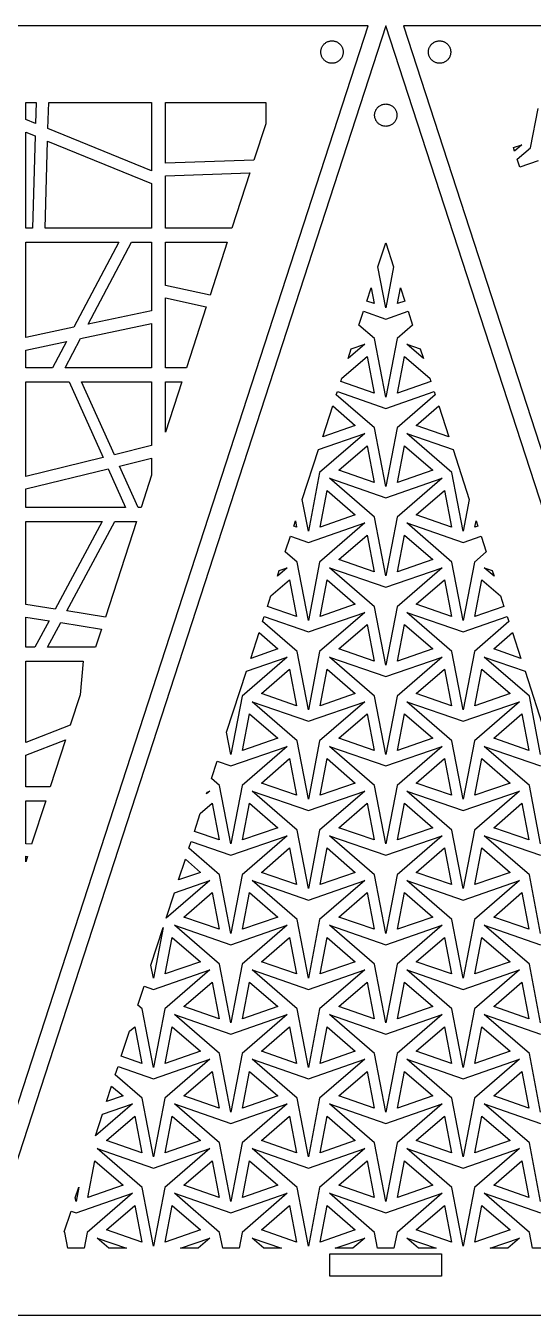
# Model space of a CAD drawing. Header units: metres. Extents: x 20 to 1108, y 20 to 485.
# Drawn here: x 265 to 355.8, y 253.8 to 484.7 of the extents above; entities that cross this region are included whole.
import ezdxf

# ---------------------------------------------------------------- set-up
doc = ezdxf.new("R2010")
doc.units = ezdxf.units.M

msp = doc.modelspace()

# ---------------------------------------------------------------- linework, layer by layer
for p, q in [((326.309, 484.652), (176.309, 484.652)), ((251.309, 253.826), (326.309, 484.652)), ((329.463, 484.652), (254.463, 253.826)), ((404.463, 253.826), (329.463, 484.652)), ((482.617, 484.652), (332.617, 484.652)), ((332.617, 484.652), (407.617, 253.826)), ((317.841, 480.075), (317.853, 480.201)), ((317.853, 480.201), (317.872, 480.325)), ((317.872, 480.325), (317.9, 480.447)), ((317.9, 480.447), (317.935, 480.569)), ((317.935, 480.569), (317.977, 480.687)), ((317.977, 480.687), (318.027, 480.802)), ((318.027, 480.802), (318.084, 480.913)), ((318.084, 480.913), (318.148, 481.022)), ((318.148, 481.022), (318.219, 481.126)), ((318.219, 481.126), (318.295, 481.225)), ((318.295, 481.225), (318.379, 481.319)), ((318.379, 481.319), (318.468, 481.408)), ((318.468, 481.408), (318.562, 481.491)), ((318.562, 481.491), (318.661, 481.569)), ((318.661, 481.569), (318.765, 481.639)), ((318.765, 481.639), (318.873, 481.703)), ((318.873, 481.703), (318.986, 481.76)), ((318.986, 481.76), (319.101, 481.81)), ((319.101, 481.81), (319.219, 481.853)), ((319.219, 481.853), (319.339, 481.888)), ((319.339, 481.888), (319.462, 481.915)), ((319.462, 481.915), (319.586, 481.935)), ((319.586, 481.935), (319.711, 481.946)), ((319.711, 481.946), (319.837, 481.95)), ((319.837, 481.95), (319.962, 481.946)), ((319.962, 481.946), (320.087, 481.935)), ((320.087, 481.935), (320.211, 481.915)), ((320.211, 481.915), (320.334, 481.888)), ((320.334, 481.888), (320.454, 481.853)), ((320.454, 481.853), (320.572, 481.81)), ((320.572, 481.81), (320.689, 481.76)), ((320.689, 481.76), (320.8, 481.703)), ((320.8, 481.703), (320.908, 481.639)), ((320.908, 481.639), (321.012, 481.569)), ((321.012, 481.569), (321.112, 481.491)), ((321.112, 481.491), (321.206, 481.408)), ((321.206, 481.408), (321.294, 481.319)), ((321.294, 481.319), (321.378, 481.225)), ((321.378, 481.225), (321.454, 481.126)), ((321.454, 481.126), (321.526, 481.022)), ((321.526, 481.022), (321.589, 480.913)), ((321.589, 480.913), (321.647, 480.802)), ((321.647, 480.802), (321.696, 480.687)), ((321.696, 480.687), (321.738, 480.569)), ((321.738, 480.569), (321.774, 480.447)), ((321.774, 480.447), (321.801, 480.325)), ((321.801, 480.325), (321.821, 480.201)), ((321.821, 480.201), (321.832, 480.075)), ((337.094, 480.075), (337.106, 480.201)), ((337.106, 480.201), (337.125, 480.325)), ((337.125, 480.325), (337.153, 480.447)), ((337.153, 480.447), (337.188, 480.569)), ((337.188, 480.569), (337.23, 480.687)), ((337.23, 480.687), (337.28, 480.802)), ((337.28, 480.802), (337.337, 480.913)), ((337.337, 480.913), (337.401, 481.022)), ((337.401, 481.022), (337.472, 481.126)), ((337.472, 481.126), (337.548, 481.225)), ((337.548, 481.225), (337.632, 481.319)), ((337.632, 481.319), (337.72, 481.408)), ((337.72, 481.408), (337.815, 481.491)), ((337.815, 481.491), (337.914, 481.569)), ((337.914, 481.569), (338.018, 481.639)), ((338.018, 481.639), (338.126, 481.703)), ((338.126, 481.703), (338.238, 481.76)), ((338.238, 481.76), (338.354, 481.81)), ((338.354, 481.81), (338.472, 481.853)), ((338.472, 481.853), (338.592, 481.888)), ((338.592, 481.888), (338.715, 481.915)), ((338.715, 481.915), (338.839, 481.935)), ((338.839, 481.935), (338.964, 481.946)), ((338.964, 481.946), (339.089, 481.95)), ((339.089, 481.95), (339.215, 481.946)), ((339.215, 481.946), (339.34, 481.935)), ((339.34, 481.935), (339.464, 481.915)), ((339.464, 481.915), (339.587, 481.888)), ((339.587, 481.888), (339.707, 481.853)), ((339.707, 481.853), (339.826, 481.81)), ((339.826, 481.81), (339.941, 481.76)), ((339.941, 481.76), (340.053, 481.703)), ((340.053, 481.703), (340.161, 481.639)), ((340.161, 481.639), (340.265, 481.569)), ((340.265, 481.569), (340.365, 481.491)), ((340.365, 481.491), (340.458, 481.408)), ((340.458, 481.408), (340.547, 481.319)), ((340.547, 481.319), (340.631, 481.225)), ((340.631, 481.225), (340.707, 481.126)), ((340.707, 481.126), (340.779, 481.022)), ((340.779, 481.022), (340.842, 480.913)), ((340.842, 480.913), (340.9, 480.802)), ((340.9, 480.802), (340.95, 480.687)), ((340.95, 480.687), (340.992, 480.569)), ((340.992, 480.569), (341.027, 480.447)), ((341.027, 480.447), (341.054, 480.325)), ((341.054, 480.325), (341.074, 480.201)), ((341.074, 480.201), (341.085, 480.075)), ((317.837, 479.95), (317.841, 480.075)), ((317.841, 479.824), (317.837, 479.95)), ((317.853, 479.699), (317.841, 479.824)), ((317.872, 479.575), (317.853, 479.699)), ((317.9, 479.453), (317.872, 479.575)), ((317.935, 479.332), (317.9, 479.453)), ((317.977, 479.214), (317.935, 479.332)), ((318.027, 479.099), (317.977, 479.214)), ((318.084, 478.986), (318.027, 479.099)), ((318.148, 478.878), (318.084, 478.986)), ((318.219, 478.775), (318.148, 478.878)), ((318.295, 478.675), (318.219, 478.775)), ((318.379, 478.581), (318.295, 478.675)), ((318.468, 478.492), (318.379, 478.581)), ((318.562, 478.409), (318.468, 478.492)), ((318.661, 478.332), (318.562, 478.409)), ((318.765, 478.262), (318.661, 478.332)), ((318.873, 478.197), (318.765, 478.262)), ((318.986, 478.141), (318.873, 478.197)), ((319.101, 478.091), (318.986, 478.141)), ((319.219, 478.048), (319.101, 478.091)), ((319.339, 478.013), (319.219, 478.048)), ((319.462, 477.986), (319.339, 478.013)), ((319.586, 477.966), (319.462, 477.986)), ((319.711, 477.954), (319.586, 477.966)), ((319.837, 477.95), (319.711, 477.954)), ((319.962, 477.954), (319.837, 477.95)), ((320.087, 477.966), (319.962, 477.954)), ((320.211, 477.986), (320.087, 477.966)), ((320.334, 478.013), (320.211, 477.986)), ((320.454, 478.048), (320.334, 478.013)), ((320.572, 478.091), (320.454, 478.048)), ((320.689, 478.141), (320.572, 478.091)), ((320.8, 478.197), (320.689, 478.141)), ((320.908, 478.262), (320.8, 478.197)), ((321.012, 478.332), (320.908, 478.262)), ((321.112, 478.409), (321.012, 478.332)), ((321.206, 478.492), (321.112, 478.409)), ((321.294, 478.581), (321.206, 478.492)), ((321.378, 478.675), (321.294, 478.581)), ((321.454, 478.775), (321.378, 478.675)), ((321.526, 478.878), (321.454, 478.775)), ((321.589, 478.986), (321.526, 478.878)), ((321.647, 479.099), (321.589, 478.986)), ((321.696, 479.214), (321.647, 479.099)), ((321.738, 479.332), (321.696, 479.214)), ((321.774, 479.453), (321.738, 479.332)), ((321.801, 479.575), (321.774, 479.453)), ((321.821, 479.699), (321.801, 479.575)), ((321.832, 479.824), (321.821, 479.699)), ((321.832, 480.075), (321.837, 479.95)), ((321.837, 479.95), (321.832, 479.824)), ((337.089, 479.95), (337.094, 480.075)), ((337.094, 479.824), (337.089, 479.95)), ((337.106, 479.699), (337.094, 479.824)), ((337.125, 479.575), (337.106, 479.699)), ((337.153, 479.453), (337.125, 479.575)), ((337.188, 479.332), (337.153, 479.453)), ((337.23, 479.214), (337.188, 479.332)), ((337.28, 479.099), (337.23, 479.214)), ((337.337, 478.986), (337.28, 479.099)), ((337.401, 478.878), (337.337, 478.986)), ((337.472, 478.775), (337.401, 478.878)), ((337.548, 478.675), (337.472, 478.775)), ((337.632, 478.581), (337.548, 478.675)), ((337.72, 478.492), (337.632, 478.581)), ((337.815, 478.409), (337.72, 478.492)), ((337.914, 478.332), (337.815, 478.409)), ((338.018, 478.262), (337.914, 478.332)), ((338.126, 478.197), (338.018, 478.262)), ((338.238, 478.141), (338.126, 478.197)), ((338.354, 478.091), (338.238, 478.141)), ((338.472, 478.048), (338.354, 478.091)), ((338.592, 478.013), (338.472, 478.048)), ((338.715, 477.986), (338.592, 478.013)), ((338.839, 477.966), (338.715, 477.986)), ((338.964, 477.954), (338.839, 477.966)), ((339.089, 477.95), (338.964, 477.954)), ((339.215, 477.954), (339.089, 477.95)), ((339.34, 477.966), (339.215, 477.954)), ((339.464, 477.986), (339.34, 477.966)), ((339.587, 478.013), (339.464, 477.986)), ((339.707, 478.048), (339.587, 478.013)), ((339.826, 478.091), (339.707, 478.048)), ((339.941, 478.141), (339.826, 478.091)), ((340.053, 478.197), (339.941, 478.141)), ((340.161, 478.262), (340.053, 478.197)), ((340.265, 478.332), (340.161, 478.262)), ((340.365, 478.409), (340.265, 478.332)), ((340.458, 478.492), (340.365, 478.409)), ((340.547, 478.581), (340.458, 478.492)), ((340.631, 478.675), (340.547, 478.581)), ((340.707, 478.775), (340.631, 478.675)), ((340.779, 478.878), (340.707, 478.775)), ((340.842, 478.986), (340.779, 478.878)), ((340.9, 479.099), (340.842, 478.986)), ((340.95, 479.214), (340.9, 479.099)), ((340.992, 479.332), (340.95, 479.214)), ((341.027, 479.453), (340.992, 479.332)), ((341.054, 479.575), (341.027, 479.453)), ((341.074, 479.699), (341.054, 479.575)), ((341.085, 479.824), (341.074, 479.699)), ((341.085, 480.075), (341.089, 479.95)), ((341.089, 479.95), (341.085, 479.824)), ((265.059, 467.855), (265.059, 470.902)), ((265.059, 470.902), (266.899, 470.902)), ((266.899, 470.902), (266.789, 467.151)), ((269.013, 466.244), (269.149, 470.902)), ((269.149, 470.902), (287.559, 470.902)), ((287.559, 470.902), (287.559, 458.695)), ((290.059, 470.902), (308.007, 470.902)), ((290.059, 460.034), (290.059, 470.902)), ((308.007, 470.902), (307.989, 467.106)), ((327.463, 468.652), (327.467, 468.778)), ((327.467, 468.527), (327.463, 468.652)), ((327.467, 468.778), (327.479, 468.903)), ((327.479, 468.903), (327.498, 469.027)), ((327.498, 469.027), (327.526, 469.151)), ((327.526, 469.151), (327.561, 469.271)), ((327.561, 469.271), (327.604, 469.388)), ((327.604, 469.388), (327.654, 469.504)), ((327.654, 469.504), (327.71, 469.616)), ((327.71, 469.616), (327.775, 469.725)), ((327.775, 469.725), (327.845, 469.828)), ((327.845, 469.828), (327.922, 469.927)), ((327.922, 469.927), (328.005, 470.022)), ((328.005, 470.022), (328.094, 470.11)), ((328.094, 470.11), (328.189, 470.193)), ((328.189, 470.193), (328.287, 470.271)), ((328.287, 470.271), (328.392, 470.341)), ((328.392, 470.341), (328.499, 470.405)), ((328.499, 470.405), (328.612, 470.462)), ((328.612, 470.462), (328.727, 470.512)), ((328.727, 470.512), (328.845, 470.554)), ((328.845, 470.554), (328.966, 470.589)), ((328.966, 470.589), (329.088, 470.617)), ((329.088, 470.617), (329.212, 470.636)), ((329.212, 470.636), (329.337, 470.649)), ((329.337, 470.649), (329.463, 470.652)), ((329.463, 470.652), (329.589, 470.649)), ((329.589, 470.649), (329.714, 470.636)), ((329.714, 470.636), (329.838, 470.617)), ((329.838, 470.617), (329.96, 470.589)), ((329.96, 470.589), (330.081, 470.554)), ((330.081, 470.554), (330.2, 470.512)), ((330.2, 470.512), (330.315, 470.462)), ((330.315, 470.462), (330.427, 470.405)), ((330.427, 470.405), (330.534, 470.341)), ((330.534, 470.341), (330.639, 470.271)), ((330.639, 470.271), (330.738, 470.193)), ((330.738, 470.193), (330.832, 470.11)), ((330.832, 470.11), (330.921, 470.022)), ((330.921, 470.022), (331.004, 469.927)), ((331.004, 469.927), (331.081, 469.828)), ((331.081, 469.828), (331.152, 469.725)), ((331.152, 469.725), (331.216, 469.616)), ((331.216, 469.616), (331.273, 469.504)), ((331.273, 469.504), (331.323, 469.388)), ((331.323, 469.388), (331.366, 469.271)), ((331.366, 469.271), (331.401, 469.151)), ((331.401, 469.151), (331.428, 469.027)), ((331.428, 469.027), (331.448, 468.903)), ((331.448, 468.903), (331.459, 468.778)), ((331.459, 468.778), (331.463, 468.652)), ((331.463, 468.652), (331.459, 468.527)), ((355.381, 462.833), (356.733, 469.857)), ((266.789, 467.151), (265.059, 467.855)), ((307.989, 467.106), (305.87, 460.582)), ((327.479, 468.402), (327.467, 468.527)), ((327.498, 468.277), (327.479, 468.402)), ((327.526, 468.155), (327.498, 468.277)), ((327.561, 468.034), (327.526, 468.155)), ((327.604, 467.916), (327.561, 468.034)), ((327.654, 467.801), (327.604, 467.916)), ((327.71, 467.69), (327.654, 467.801)), ((327.775, 467.581), (327.71, 467.69)), ((327.845, 467.478), (327.775, 467.581)), ((327.922, 467.377), (327.845, 467.478)), ((328.005, 467.283), (327.922, 467.377)), ((328.094, 467.194), (328.005, 467.283)), ((328.189, 467.111), (328.094, 467.194)), ((328.287, 467.034), (328.189, 467.111)), ((328.392, 466.964), (328.287, 467.034)), ((328.499, 466.901), (328.392, 466.964)), ((328.612, 466.843), (328.499, 466.901)), ((328.727, 466.793), (328.612, 466.843)), ((328.845, 466.75), (328.727, 466.793)), ((328.966, 466.715), (328.845, 466.75)), ((329.088, 466.689), (328.966, 466.715)), ((329.212, 466.668), (329.088, 466.689)), ((329.337, 466.656), (329.212, 466.668)), ((329.463, 466.652), (329.337, 466.656)), ((329.589, 466.656), (329.463, 466.652)), ((329.714, 466.668), (329.589, 466.656)), ((329.838, 466.689), (329.714, 466.668)), ((329.96, 466.715), (329.838, 466.689)), ((330.081, 466.75), (329.96, 466.715)), ((330.2, 466.793), (330.081, 466.75)), ((330.315, 466.843), (330.2, 466.793)), ((330.427, 466.901), (330.315, 466.843)), ((330.534, 466.964), (330.427, 466.901)), ((330.639, 467.034), (330.534, 466.964)), ((330.738, 467.111), (330.639, 467.034)), ((330.832, 467.194), (330.738, 467.111)), ((330.921, 467.283), (330.832, 467.194)), ((331.004, 467.377), (330.921, 467.283)), ((331.081, 467.478), (331.004, 467.377)), ((331.152, 467.581), (331.081, 467.478)), ((331.216, 467.69), (331.152, 467.581)), ((331.273, 467.801), (331.216, 467.69)), ((331.323, 467.916), (331.273, 467.801)), ((331.366, 468.034), (331.323, 467.916)), ((331.401, 468.155), (331.366, 468.034)), ((331.428, 468.277), (331.401, 468.155)), ((331.448, 468.402), (331.428, 468.277)), ((331.459, 468.527), (331.448, 468.402)), ((265.059, 448.402), (265.059, 465.605)), ((265.059, 465.605), (266.724, 464.926)), ((266.724, 464.926), (266.243, 448.402)), ((268.493, 448.402), (268.948, 464.021)), ((268.948, 464.021), (287.559, 456.445)), ((287.559, 458.695), (269.013, 466.244)), ((352.322, 462.843), (353.832, 463.366)), ((352.521, 462.231), (352.322, 462.843)), ((353.832, 463.366), (352.521, 462.231)), ((352.996, 460.767), (355.381, 462.833)), ((305.87, 460.582), (290.059, 460.034)), ((353.454, 459.356), (352.996, 460.767)), ((356.733, 460.491), (353.454, 459.356)), ((290.059, 457.784), (305.131, 458.307)), ((290.059, 448.402), (290.059, 457.784)), ((305.131, 458.307), (301.912, 448.402)), ((287.559, 456.445), (287.559, 448.402)), ((266.243, 448.402), (265.059, 448.402)), ((287.559, 448.402), (268.493, 448.402)), ((301.912, 448.402), (290.059, 448.402)), ((265.059, 445.902), (281.689, 445.902)), ((265.059, 428.858), (265.059, 445.902)), ((281.689, 445.902), (273.662, 430.679)), ((276.196, 431.216), (283.939, 445.902)), ((283.939, 445.902), (287.559, 445.902)), ((287.559, 445.902), (287.559, 433.62)), ((290.059, 438.187), (290.059, 445.902)), ((290.059, 445.902), (301.101, 445.902)), ((301.101, 445.902), (298.029, 436.447)), ((328.057, 441.492), (329.463, 445.819)), ((329.463, 445.819), (330.869, 441.492)), ((329.463, 434.188), (328.057, 441.492)), ((330.869, 441.492), (329.463, 434.188)), ((298.029, 436.447), (290.059, 438.187)), ((326.066, 435.363), (326.829, 437.713)), ((326.829, 437.713), (327.368, 434.911)), ((331.558, 434.911), (332.097, 437.713)), ((332.097, 437.713), (332.861, 435.363)), ((290.059, 423.402), (290.059, 435.937)), ((290.059, 435.937), (297.346, 434.346)), ((297.346, 434.346), (293.79, 423.402)), ((327.368, 434.911), (326.066, 435.363)), ((332.861, 435.363), (331.558, 434.911)), ((287.559, 433.62), (276.196, 431.216)), ((324.67, 431.068), (325.472, 433.536)), ((325.472, 433.536), (329.463, 432.154)), ((329.463, 432.154), (333.454, 433.536)), ((333.454, 433.536), (334.256, 431.068)), ((273.662, 430.679), (265.059, 428.858)), ((274.86, 428.683), (287.559, 431.37)), ((287.559, 431.37), (287.559, 423.402)), ((327.448, 428.662), (324.67, 431.068)), ((334.256, 431.068), (331.479, 428.662)), ((265.059, 426.609), (272.326, 428.147)), ((272.326, 428.147), (269.825, 423.402)), ((272.075, 423.402), (274.86, 428.683)), ((325.687, 427.647), (322.725, 425.08)), ((323.288, 426.816), (325.687, 427.647)), ((329.463, 418.188), (327.448, 428.662)), ((331.479, 428.662), (329.463, 418.188)), ((333.24, 427.647), (335.638, 426.816)), ((336.201, 425.08), (333.24, 427.647)), ((265.059, 423.402), (265.059, 426.609)), ((321.576, 421.546), (326.107, 425.469)), ((322.725, 425.08), (323.288, 426.816)), ((326.107, 425.469), (327.368, 418.911)), ((331.558, 418.911), (332.82, 425.469)), ((332.82, 425.469), (337.35, 421.546)), ((335.638, 426.816), (336.201, 425.08)), ((269.825, 423.402), (265.059, 423.402)), ((287.559, 423.402), (272.075, 423.402)), ((293.79, 423.402), (290.059, 423.402)), ((265.059, 420.902), (272.787, 420.902)), ((265.059, 403.993), (265.059, 420.902)), ((272.787, 420.902), (278.874, 407.371)), ((275.037, 420.902), (287.559, 420.902)), ((280.903, 407.867), (275.037, 420.902)), ((287.559, 420.902), (287.559, 409.494)), ((290.059, 420.902), (292.978, 420.902)), ((292.978, 420.902), (290.059, 411.918)), ((290.059, 411.918), (290.059, 420.902)), ((321.393, 420.983), (321.576, 421.546)), ((327.368, 418.911), (321.393, 420.983)), ((337.534, 420.983), (331.558, 418.911)), ((337.35, 421.546), (337.534, 420.983)), ((320.613, 418.581), (320.799, 419.155)), ((327.448, 412.662), (320.613, 418.581)), ((320.799, 419.155), (329.463, 416.154)), ((329.463, 416.154), (338.127, 419.155)), ((338.314, 418.581), (331.479, 412.662)), ((338.127, 419.155), (338.314, 418.581)), ((318.174, 411.075), (319.969, 416.599)), ((319.969, 416.599), (324.011, 413.098)), ((334.914, 413.098), (338.957, 416.599)), ((338.957, 416.599), (340.752, 411.075)), ((317.43, 408.785), (325.687, 411.647)), ((325.687, 411.647), (317.622, 404.662)), ((324.011, 413.098), (318.174, 411.075)), ((329.463, 402.188), (327.448, 412.662)), ((331.479, 412.662), (329.463, 402.188)), ((341.304, 404.662), (333.24, 411.647)), ((333.24, 411.647), (341.496, 408.785)), ((340.752, 411.075), (334.914, 413.098)), ((287.559, 409.494), (280.903, 407.867)), ((314.521, 399.831), (317.43, 408.785)), ((321.058, 405.098), (326.107, 409.469)), ((326.107, 409.469), (327.368, 402.911)), ((331.558, 402.911), (332.82, 409.469)), ((332.82, 409.469), (337.867, 405.098)), ((341.496, 408.785), (344.406, 399.831)), ((278.874, 407.371), (265.059, 403.993)), ((281.814, 405.84), (287.559, 407.244)), ((287.559, 407.244), (287.559, 404.225)), ((265.059, 401.743), (279.786, 405.344)), ((279.786, 405.344), (282.909, 398.402)), ((285.159, 398.402), (281.814, 405.84)), ((287.559, 404.225), (285.667, 398.402)), ((317.622, 404.662), (315.607, 394.188)), ((327.368, 402.911), (321.058, 405.098)), ((337.867, 405.098), (331.558, 402.911)), ((343.32, 394.187), (341.304, 404.662)), ((265.059, 398.402), (265.059, 401.743)), ((327.448, 396.662), (319.383, 403.647)), ((319.383, 403.647), (329.463, 400.154)), ((329.463, 400.154), (339.543, 403.647)), ((339.543, 403.647), (331.479, 396.662)), ((315.607, 394.188), (314.521, 399.831)), ((317.701, 394.911), (318.963, 401.469)), ((318.963, 401.469), (324.011, 397.098)), ((334.914, 397.098), (339.963, 401.469)), ((339.963, 401.469), (341.225, 394.911)), ((344.406, 399.831), (343.32, 394.187)), ((282.909, 398.402), (265.059, 398.402)), ((285.667, 398.402), (285.159, 398.402)), ((324.011, 397.098), (317.701, 394.911)), ((341.225, 394.911), (334.914, 397.098)), ((265.059, 381.062), (265.059, 395.902)), ((265.059, 395.902), (278.703, 395.902)), ((278.703, 395.902), (270.327, 380.225)), ((272.402, 379.896), (280.953, 395.902)), ((284.855, 395.902), (279.297, 378.8)), ((280.953, 395.902), (284.855, 395.902)), ((312.982, 395.095), (313.292, 396.051)), ((313.512, 394.911), (312.982, 395.095)), ((313.292, 396.051), (313.512, 394.911)), ((315.607, 392.154), (325.687, 395.647)), ((325.687, 395.647), (317.622, 388.662)), ((329.463, 386.187), (327.448, 396.662)), ((331.479, 396.662), (329.463, 386.187)), ((341.304, 388.662), (333.24, 395.647)), ((333.24, 395.647), (343.32, 392.154)), ((345.414, 394.911), (345.634, 396.051)), ((345.945, 395.095), (345.414, 394.911)), ((345.634, 396.051), (345.945, 395.095)), ((311.485, 390.486), (312.388, 393.27)), ((312.388, 393.27), (315.607, 392.154)), ((321.059, 389.098), (326.107, 393.469)), ((326.107, 393.469), (327.368, 386.911)), ((331.558, 386.911), (332.82, 393.469)), ((332.82, 393.469), (337.867, 389.098)), ((343.32, 392.154), (346.538, 393.27)), ((346.538, 393.27), (347.442, 390.486)), ((313.591, 388.662), (311.485, 390.486)), ((347.442, 390.486), (345.335, 388.662)), ((315.607, 378.187), (313.591, 388.662)), ((317.622, 388.662), (315.607, 378.187)), ((327.368, 386.911), (321.059, 389.098)), ((337.867, 389.098), (331.558, 386.911)), ((343.32, 378.187), (341.304, 388.662)), ((345.335, 388.662), (343.32, 378.187)), ((311.831, 387.647), (310.065, 386.116)), ((310.065, 386.116), (310.401, 387.151)), ((310.401, 387.151), (311.831, 387.647)), ((327.448, 380.662), (319.383, 387.647)), ((319.383, 387.647), (329.463, 384.154)), ((329.463, 384.154), (339.543, 387.647)), ((339.543, 387.647), (331.479, 380.662)), ((347.096, 387.647), (348.526, 387.151)), ((348.862, 386.116), (347.096, 387.647)), ((348.526, 387.151), (348.862, 386.116)), ((308.916, 382.582), (312.25, 385.469)), ((312.25, 385.469), (313.512, 378.911)), ((317.701, 378.911), (318.963, 385.469)), ((318.963, 385.469), (324.011, 381.098)), ((334.914, 381.098), (339.963, 385.469)), ((339.963, 385.469), (341.225, 378.911)), ((345.414, 378.911), (346.676, 385.469)), ((346.676, 385.469), (350.01, 382.581)), ((270.327, 380.225), (265.059, 381.062)), ((308.309, 380.714), (308.916, 382.582)), ((324.011, 381.098), (317.701, 378.911)), ((341.225, 378.911), (334.914, 381.098)), ((350.01, 382.581), (350.617, 380.714)), ((265.059, 373.402), (265.059, 378.812)), ((265.059, 378.812), (269.22, 378.151)), ((279.297, 378.8), (272.402, 379.896)), ((307.427, 378), (307.716, 378.887)), ((307.716, 378.887), (315.607, 376.154)), ((313.512, 378.911), (308.309, 380.714)), ((315.607, 376.154), (325.688, 379.647)), ((325.688, 379.647), (317.622, 372.662)), ((329.463, 370.187), (327.448, 380.662)), ((331.479, 380.662), (329.463, 370.187)), ((341.304, 372.662), (333.24, 379.647)), ((333.24, 379.647), (343.32, 376.154)), ((343.32, 376.154), (351.211, 378.887)), ((350.617, 380.714), (345.414, 378.911)), ((351.211, 378.887), (351.499, 378)), ((269.22, 378.151), (266.683, 373.402)), ((268.933, 373.402), (271.293, 377.821)), ((271.293, 377.821), (278.603, 376.659)), ((278.603, 376.659), (277.544, 373.402)), ((313.591, 372.662), (307.427, 378)), ((321.059, 373.098), (326.107, 377.469)), ((326.107, 377.469), (327.368, 370.911)), ((331.558, 370.911), (332.82, 377.469)), ((332.82, 377.469), (337.867, 373.098)), ((351.499, 378), (345.335, 372.662)), ((305.286, 371.41), (306.784, 376.018)), ((306.784, 376.018), (310.156, 373.098)), ((348.771, 373.098), (352.143, 376.018)), ((352.143, 376.018), (353.64, 371.411)), ((266.683, 373.402), (265.059, 373.402)), ((277.544, 373.402), (268.933, 373.402)), ((311.831, 371.647), (303.766, 364.662)), ((304.542, 369.121), (311.831, 371.647)), ((310.156, 373.098), (305.286, 371.41)), ((315.607, 362.187), (313.591, 372.662)), ((317.622, 372.662), (315.607, 362.187)), ((327.448, 364.662), (319.383, 371.647)), ((319.383, 371.647), (329.463, 368.154)), ((327.368, 370.911), (321.059, 373.098)), ((329.463, 368.154), (339.543, 371.647)), ((339.543, 371.647), (331.479, 364.662)), ((337.867, 373.098), (331.558, 370.911)), ((343.32, 362.187), (341.304, 372.662)), ((345.335, 372.662), (343.32, 362.187)), ((355.16, 364.662), (347.096, 371.647)), ((347.096, 371.647), (354.384, 369.121)), ((353.64, 371.411), (348.771, 373.098)), ((265.059, 370.902), (275.323, 370.902)), ((265.059, 356.346), (265.059, 370.902)), ((275.323, 370.902), (274.781, 364.899)), ((307.202, 365.098), (312.25, 369.469)), ((312.25, 369.469), (313.512, 362.911)), ((317.701, 362.911), (318.963, 369.469)), ((318.963, 369.469), (324.011, 365.098)), ((334.914, 365.098), (339.962, 369.469)), ((339.962, 369.469), (341.224, 362.912)), ((345.414, 362.911), (346.676, 369.469)), ((346.676, 369.469), (351.724, 365.098)), ((300.984, 358.17), (304.542, 369.121)), ((354.384, 369.121), (357.943, 358.169)), ((274.781, 364.899), (273.004, 359.432)), ((313.512, 362.911), (307.202, 365.098)), ((324.011, 365.098), (317.701, 362.911)), ((341.224, 362.912), (334.914, 365.098)), ((351.724, 365.098), (345.414, 362.911)), ((303.766, 364.662), (301.75, 354.187)), ((313.591, 356.662), (305.527, 363.647)), ((305.527, 363.647), (315.607, 360.154)), ((315.607, 360.154), (325.688, 363.647)), ((325.688, 363.647), (317.623, 356.662)), ((329.463, 354.187), (327.448, 364.662)), ((331.479, 364.662), (329.463, 354.187)), ((341.304, 356.662), (333.24, 363.647)), ((333.24, 363.647), (343.32, 360.154)), ((343.32, 360.154), (353.4, 363.647)), ((353.4, 363.647), (345.335, 356.662)), ((357.176, 354.188), (355.16, 364.662)), ((303.845, 354.911), (305.107, 361.469)), ((305.107, 361.469), (310.156, 357.098)), ((321.059, 357.098), (326.106, 361.469)), ((326.106, 361.469), (327.367, 354.912)), ((331.558, 354.911), (332.82, 361.469)), ((332.82, 361.469), (337.867, 357.098)), ((348.771, 357.098), (353.82, 361.469)), ((353.82, 361.469), (355.081, 354.911)), ((273.004, 359.432), (265.059, 356.346)), ((301.75, 354.187), (300.984, 358.17)), ((265.059, 354.096), (272.168, 356.857)), ((272.168, 356.857), (269.421, 348.402)), ((301.75, 352.154), (311.831, 355.647)), ((311.831, 355.647), (303.767, 348.662)), ((310.156, 357.098), (303.845, 354.911)), ((315.607, 346.187), (313.591, 356.662)), ((317.623, 356.662), (315.607, 346.187)), ((327.448, 348.662), (319.383, 355.647)), ((319.383, 355.647), (329.463, 352.154)), ((327.367, 354.912), (321.059, 357.098)), ((329.463, 352.154), (339.543, 355.647)), ((339.543, 355.647), (331.479, 348.662)), ((337.867, 357.098), (331.558, 354.911)), ((343.32, 346.187), (341.304, 356.662)), ((345.335, 356.662), (343.32, 346.187)), ((355.16, 348.662), (347.096, 355.647)), ((347.096, 355.647), (357.176, 352.154)), ((355.081, 354.911), (348.771, 357.098)), ((265.059, 348.402), (265.059, 354.096)), ((307.202, 349.098), (312.249, 353.469)), ((312.249, 353.469), (313.512, 346.912)), ((317.701, 346.911), (318.964, 353.469)), ((318.964, 353.469), (324.011, 349.098)), ((334.914, 349.098), (339.963, 353.469)), ((339.963, 353.469), (341.225, 346.912)), ((345.414, 346.911), (346.676, 353.469)), ((346.676, 353.469), (351.724, 349.098)), ((298.299, 349.905), (299.305, 353.001)), ((299.305, 353.001), (301.75, 352.154)), ((299.735, 348.662), (298.299, 349.905)), ((301.75, 338.187), (299.735, 348.662)), ((303.767, 348.662), (301.75, 338.187)), ((313.512, 346.912), (307.202, 349.098)), ((324.011, 349.098), (317.701, 346.911)), ((329.463, 338.187), (327.448, 348.662)), ((331.479, 348.662), (329.463, 338.187)), ((341.225, 346.912), (334.914, 349.098)), ((351.724, 349.098), (345.414, 346.911)), ((357.176, 338.187), (355.16, 348.662)), ((269.421, 348.402), (265.059, 348.402)), ((297.975, 347.646), (297.404, 347.152)), ((297.404, 347.152), (297.513, 347.486)), ((297.513, 347.486), (297.975, 347.646)), ((313.591, 340.662), (305.527, 347.646)), ((305.527, 347.646), (315.607, 344.154)), ((315.607, 344.154), (325.687, 347.647)), ((325.687, 347.647), (317.622, 340.662)), ((341.304, 340.662), (333.24, 347.646)), ((333.24, 347.646), (343.32, 344.154)), ((343.32, 344.154), (353.4, 347.647)), ((353.4, 347.647), (345.335, 340.662)), ((265.059, 338.237), (265.059, 345.902)), ((265.059, 345.902), (268.609, 345.902)), ((268.609, 345.902), (266.088, 338.144)), ((296.256, 343.617), (298.394, 345.469)), ((298.394, 345.469), (299.656, 338.912)), ((303.845, 338.911), (305.107, 345.469)), ((305.107, 345.469), (310.155, 341.098)), ((321.058, 341.098), (326.107, 345.469)), ((326.107, 345.469), (327.368, 338.912)), ((331.558, 338.911), (332.82, 345.469)), ((332.82, 345.469), (337.867, 341.098)), ((348.771, 341.098), (353.82, 345.469)), ((353.82, 345.469), (355.081, 338.911)), ((295.225, 340.446), (296.256, 343.617)), ((299.656, 338.912), (295.225, 340.446)), ((301.75, 336.154), (311.83, 339.647)), ((311.83, 339.647), (303.766, 332.662)), ((310.155, 341.098), (303.845, 338.911)), ((315.607, 330.187), (313.591, 340.662)), ((317.622, 340.662), (315.607, 330.187)), ((327.448, 332.662), (319.383, 339.646)), ((319.383, 339.646), (329.463, 336.154)), ((327.368, 338.912), (321.058, 341.098)), ((329.463, 336.154), (339.543, 339.647)), ((339.543, 339.647), (331.479, 332.662)), ((337.867, 341.098), (331.558, 338.911)), ((343.32, 330.187), (341.304, 340.662)), ((345.335, 340.662), (343.32, 330.187)), ((355.16, 332.662), (347.096, 339.646)), ((347.096, 339.646), (357.176, 336.154)), ((355.081, 338.911), (348.771, 341.098)), ((266.088, 338.144), (265.059, 338.237)), ((294.242, 337.419), (294.632, 338.62)), ((299.735, 332.662), (294.242, 337.419)), ((294.632, 338.62), (301.75, 336.154)), ((307.202, 333.098), (312.25, 337.469)), ((312.25, 337.469), (313.512, 330.912)), ((317.701, 330.911), (318.963, 337.469)), ((318.963, 337.469), (324.011, 333.098)), ((334.914, 333.098), (339.963, 337.469)), ((339.963, 337.469), (341.225, 330.911)), ((345.414, 330.911), (346.676, 337.469)), ((346.676, 337.469), (351.724, 333.098)), ((265.059, 335.987), (265.378, 335.958)), ((265.059, 334.977), (265.059, 335.987)), ((265.378, 335.958), (265.059, 334.977)), ((292.399, 331.746), (293.598, 335.437)), ((293.598, 335.437), (296.298, 333.098)), ((296.298, 333.098), (292.399, 331.746)), ((301.75, 322.187), (299.735, 332.662)), ((303.766, 332.662), (301.75, 322.187)), ((313.512, 330.912), (307.202, 333.098)), ((324.011, 333.098), (317.701, 330.911)), ((329.463, 322.187), (327.448, 332.662)), ((331.479, 332.662), (329.463, 322.187)), ((341.225, 330.911), (334.914, 333.098)), ((351.724, 333.098), (345.414, 330.911)), ((357.176, 322.187), (355.16, 332.662)), ((297.974, 331.647), (290.17, 324.887)), ((291.655, 329.457), (297.974, 331.647)), ((313.591, 324.662), (305.527, 331.646)), ((305.527, 331.646), (315.607, 328.154)), ((315.607, 328.154), (325.687, 331.647)), ((325.687, 331.647), (317.622, 324.662)), ((341.304, 324.662), (333.24, 331.646)), ((333.24, 331.646), (343.32, 328.154)), ((343.32, 328.154), (353.4, 331.647)), ((353.4, 331.647), (345.335, 324.662)), ((290.17, 324.887), (291.655, 329.457)), ((293.346, 325.098), (298.394, 329.469)), ((298.394, 329.469), (299.656, 322.912)), ((303.845, 322.911), (305.107, 329.469)), ((305.107, 329.469), (310.155, 325.098)), ((321.058, 325.098), (326.107, 329.469)), ((326.107, 329.469), (327.368, 322.911)), ((331.558, 322.911), (332.82, 329.469)), ((332.82, 329.469), (337.867, 325.098)), ((348.771, 325.098), (353.82, 329.469)), ((353.82, 329.469), (355.081, 322.911)), ((287.448, 316.508), (289.639, 323.252)), ((289.639, 323.252), (287.894, 314.187)), ((299.735, 316.662), (291.67, 323.646)), ((291.67, 323.646), (301.75, 320.154)), ((299.656, 322.912), (293.346, 325.098)), ((301.75, 320.154), (311.831, 323.647)), ((311.831, 323.647), (303.766, 316.662)), ((310.155, 325.098), (303.845, 322.911)), ((315.607, 314.187), (313.591, 324.662)), ((317.622, 324.662), (315.607, 314.187)), ((327.448, 316.662), (319.383, 323.646)), ((319.383, 323.646), (329.463, 320.154)), ((327.368, 322.911), (321.058, 325.098)), ((329.463, 320.154), (339.543, 323.647)), ((339.543, 323.647), (331.479, 316.662)), ((337.867, 325.098), (331.558, 322.911)), ((343.32, 314.187), (341.304, 324.662)), ((345.335, 324.662), (343.32, 314.187)), ((355.16, 316.662), (347.096, 323.646)), ((347.096, 323.646), (357.176, 320.154)), ((355.081, 322.911), (348.771, 325.098)), ((289.989, 314.911), (291.25, 321.469)), ((291.25, 321.469), (296.298, 317.098)), ((307.202, 317.098), (312.25, 321.469)), ((312.25, 321.469), (313.512, 314.911)), ((317.701, 314.911), (318.963, 321.469)), ((318.963, 321.469), (324.011, 317.098)), ((334.914, 317.098), (339.963, 321.469)), ((339.963, 321.469), (341.225, 314.911)), ((345.414, 314.911), (346.676, 321.469)), ((346.676, 321.469), (351.724, 317.098)), ((287.894, 314.187), (287.448, 316.508)), ((296.298, 317.098), (289.989, 314.911)), ((301.75, 306.187), (299.735, 316.662)), ((303.766, 316.662), (301.75, 306.187)), ((313.512, 314.911), (307.202, 317.098)), ((324.011, 317.098), (317.701, 314.911)), ((329.463, 306.187), (327.448, 316.662)), ((331.479, 316.662), (329.463, 306.187)), ((341.225, 314.911), (334.914, 317.098)), ((351.724, 317.098), (345.414, 314.911)), ((357.176, 306.187), (355.16, 316.662)), ((287.894, 312.154), (297.975, 315.647)), ((297.975, 315.647), (289.91, 308.662)), ((313.591, 308.662), (305.527, 315.646)), ((305.527, 315.646), (315.607, 312.154)), ((315.607, 312.154), (325.687, 315.647)), ((325.687, 315.647), (317.622, 308.662)), ((341.304, 308.662), (333.24, 315.646)), ((333.24, 315.646), (343.32, 312.154)), ((343.32, 312.154), (353.4, 315.646)), ((353.4, 315.646), (345.335, 308.662)), ((285.114, 309.324), (286.221, 312.734)), ((286.221, 312.734), (287.894, 312.154)), ((293.346, 309.098), (298.394, 313.469)), ((298.394, 313.469), (299.656, 306.911)), ((303.845, 306.911), (305.107, 313.469)), ((305.107, 313.469), (310.155, 309.098)), ((321.058, 309.098), (326.107, 313.469)), ((326.107, 313.469), (327.368, 306.911)), ((331.558, 306.911), (332.82, 313.469)), ((332.82, 313.469), (337.867, 309.098)), ((348.771, 309.098), (353.82, 313.469)), ((353.82, 313.469), (355.081, 306.911)), ((285.878, 308.662), (285.114, 309.324)), ((287.894, 298.187), (285.878, 308.662)), ((289.91, 308.662), (287.894, 298.187)), ((299.735, 300.662), (291.67, 307.646)), ((291.67, 307.646), (301.75, 304.154)), ((299.656, 306.911), (293.346, 309.098)), ((301.75, 304.154), (311.831, 307.647)), ((311.831, 307.647), (303.766, 300.662)), ((310.155, 309.098), (303.845, 306.911)), ((315.607, 298.187), (313.591, 308.662)), ((317.622, 308.662), (315.607, 298.187)), ((327.448, 300.662), (319.383, 307.646)), ((319.383, 307.646), (329.463, 304.154)), ((327.368, 306.911), (321.058, 309.098)), ((329.463, 304.154), (339.543, 307.646)), ((339.543, 307.646), (331.479, 300.662)), ((337.867, 309.098), (331.558, 306.911)), ((343.32, 298.187), (341.304, 308.662)), ((345.335, 308.662), (343.32, 298.187)), ((355.16, 300.662), (347.096, 307.646)), ((347.096, 307.646), (357.176, 304.154)), ((355.081, 306.911), (348.771, 309.098)), ((283.596, 304.653), (284.537, 305.469)), ((284.537, 305.469), (285.799, 298.911)), ((289.989, 298.911), (291.251, 305.469)), ((291.251, 305.469), (296.298, 301.098)), ((307.202, 301.098), (312.25, 305.469)), ((312.25, 305.469), (313.512, 298.911)), ((317.701, 298.911), (318.963, 305.469)), ((318.963, 305.469), (324.011, 301.098)), ((334.914, 301.098), (339.963, 305.469)), ((339.963, 305.469), (341.225, 298.911)), ((345.414, 298.911), (346.676, 305.469)), ((346.676, 305.469), (351.724, 301.098)), ((282.142, 300.179), (283.596, 304.653)), ((285.799, 298.911), (282.142, 300.179)), ((296.298, 301.098), (289.989, 298.911)), ((301.75, 290.187), (299.735, 300.662)), ((303.766, 300.662), (301.75, 290.187)), ((313.512, 298.911), (307.202, 301.098)), ((324.011, 301.098), (317.701, 298.911)), ((329.463, 290.187), (327.448, 300.662)), ((331.479, 300.662), (329.463, 290.187)), ((341.225, 298.911), (334.914, 301.098)), ((351.724, 301.098), (345.414, 298.911)), ((357.176, 290.187), (355.16, 300.662)), ((281.056, 296.838), (281.548, 298.353)), ((281.548, 298.353), (287.894, 296.154)), ((287.894, 296.154), (297.975, 299.647)), ((297.975, 299.647), (289.91, 292.662)), ((313.591, 292.662), (305.527, 299.646)), ((305.527, 299.646), (315.607, 296.154)), ((315.607, 296.154), (325.687, 299.646)), ((325.687, 299.646), (317.622, 292.662)), ((341.304, 292.662), (333.24, 299.646)), ((333.24, 299.646), (343.32, 296.154)), ((343.32, 296.154), (353.4, 299.646)), ((353.4, 299.646), (345.335, 292.662)), ((285.878, 292.662), (281.056, 296.838)), ((293.346, 293.098), (298.394, 297.469)), ((298.394, 297.469), (299.656, 290.911)), ((303.845, 290.911), (305.107, 297.469)), ((305.107, 297.469), (310.155, 293.098)), ((321.059, 293.098), (326.107, 297.469)), ((326.107, 297.469), (327.368, 290.911)), ((331.558, 290.911), (332.82, 297.469)), ((332.82, 297.469), (337.867, 293.098)), ((348.771, 293.098), (353.82, 297.469)), ((353.82, 297.469), (355.081, 290.911)), ((279.511, 292.082), (280.412, 294.856)), ((280.412, 294.856), (282.442, 293.098)), ((284.118, 291.647), (277.51, 285.923)), ((278.767, 289.792), (284.118, 291.647)), ((282.442, 293.098), (279.511, 292.082)), ((287.894, 282.187), (285.878, 292.662)), ((289.91, 292.662), (287.894, 282.187)), ((299.735, 284.662), (291.67, 291.646)), ((291.67, 291.646), (301.75, 288.154)), ((299.656, 290.911), (293.346, 293.098)), ((301.75, 288.154), (311.831, 291.646)), ((311.831, 291.646), (303.766, 284.662)), ((310.155, 293.098), (303.845, 290.911)), ((315.607, 282.187), (313.591, 292.662)), ((317.622, 292.662), (315.607, 282.187)), ((327.448, 284.662), (319.383, 291.646)), ((319.383, 291.646), (329.463, 288.154)), ((327.368, 290.911), (321.059, 293.098)), ((329.463, 288.154), (339.543, 291.646)), ((339.543, 291.646), (331.479, 284.662)), ((337.867, 293.098), (331.558, 290.911)), ((343.32, 282.187), (341.304, 292.662)), ((345.335, 292.662), (343.32, 282.187)), ((355.16, 284.662), (347.096, 291.646)), ((347.096, 291.646), (357.176, 288.154)), ((355.081, 290.911), (348.771, 293.098)), ((277.51, 285.923), (278.767, 289.792)), ((279.49, 285.098), (284.537, 289.469)), ((284.537, 289.469), (285.799, 282.911)), ((289.989, 282.911), (291.251, 289.469)), ((291.251, 289.469), (296.298, 285.098)), ((307.202, 285.098), (312.25, 289.469)), ((312.25, 289.469), (313.512, 282.911)), ((317.701, 282.911), (318.963, 289.469)), ((318.963, 289.469), (324.011, 285.098)), ((334.914, 285.098), (339.963, 289.469)), ((339.963, 289.469), (341.225, 282.911)), ((345.414, 282.911), (346.676, 289.469)), ((346.676, 289.469), (351.724, 285.098)), ((285.799, 282.911), (279.49, 285.098)), ((296.298, 285.098), (289.989, 282.911)), ((301.75, 274.187), (299.735, 284.662)), ((303.766, 284.662), (301.75, 274.187)), ((313.512, 282.911), (307.202, 285.098)), ((324.011, 285.098), (317.701, 282.911)), ((329.463, 274.187), (327.448, 284.662)), ((331.479, 284.662), (329.463, 274.187)), ((341.225, 282.911), (334.914, 285.098)), ((351.724, 285.098), (345.414, 282.911)), ((357.176, 274.187), (355.16, 284.662)), ((285.878, 276.662), (277.814, 283.646)), ((277.814, 283.646), (287.894, 280.154)), ((287.894, 280.154), (297.975, 283.646)), ((297.975, 283.646), (289.91, 276.662)), ((313.591, 276.662), (305.527, 283.646)), ((305.527, 283.646), (315.607, 280.154)), ((315.607, 280.154), (325.687, 283.646)), ((325.687, 283.646), (317.622, 276.662)), ((341.304, 276.662), (333.24, 283.646)), ((333.24, 283.646), (343.32, 280.154)), ((343.32, 280.154), (353.4, 283.646)), ((353.4, 283.646), (345.335, 276.662)), ((276.132, 274.911), (277.395, 281.469)), ((277.395, 281.469), (282.442, 277.098)), ((293.346, 277.098), (298.394, 281.469)), ((298.394, 281.469), (299.656, 274.911)), ((303.845, 274.911), (305.107, 281.469)), ((305.107, 281.469), (310.156, 277.098)), ((321.059, 277.098), (326.107, 281.469)), ((326.107, 281.469), (327.368, 274.911)), ((331.558, 274.911), (332.82, 281.469)), ((332.82, 281.469), (337.867, 277.098)), ((348.771, 277.098), (353.819, 281.469)), ((353.819, 281.469), (355.08, 274.912)), ((282.442, 277.098), (276.132, 274.911)), ((299.656, 274.911), (293.346, 277.098)), ((310.156, 277.098), (303.845, 274.911)), ((327.368, 274.911), (321.059, 277.098)), ((337.867, 277.098), (331.558, 274.911)), ((355.08, 274.912), (348.771, 277.098)), ((273.91, 274.847), (274.534, 276.765)), ((274.037, 274.187), (273.91, 274.847)), ((274.534, 276.765), (274.037, 274.187)), ((274.037, 272.154), (284.118, 275.646)), ((284.118, 275.646), (276.054, 268.662)), ((287.894, 266.187), (285.878, 276.662)), ((289.91, 276.662), (287.894, 266.187)), ((299.735, 268.662), (291.67, 275.646)), ((291.67, 275.646), (301.75, 272.154)), ((301.75, 272.154), (311.831, 275.646)), ((311.831, 275.646), (303.766, 268.662)), ((315.607, 266.187), (313.591, 276.662)), ((317.622, 276.662), (315.607, 266.187)), ((327.448, 268.662), (319.383, 275.646)), ((319.383, 275.646), (329.463, 272.154)), ((329.463, 272.154), (339.543, 275.646)), ((339.543, 275.646), (331.479, 268.662)), ((343.32, 266.187), (341.304, 276.662)), ((345.335, 276.662), (343.32, 266.187)), ((355.16, 268.662), (347.096, 275.646)), ((347.096, 275.646), (357.176, 272.154)), ((271.928, 268.743), (273.137, 272.466)), ((273.137, 272.466), (274.037, 272.154)), ((279.49, 269.098), (284.537, 273.469)), ((284.537, 273.469), (285.799, 266.911)), ((289.989, 266.911), (291.251, 273.469)), ((291.251, 273.469), (296.298, 269.098)), ((307.202, 269.098), (312.25, 273.469)), ((312.25, 273.469), (313.512, 266.911)), ((317.701, 266.911), (318.963, 273.469)), ((318.963, 273.469), (324.011, 269.098)), ((334.914, 269.098), (339.962, 273.469)), ((339.962, 273.469), (341.224, 266.912)), ((345.414, 266.911), (346.676, 273.469)), ((346.676, 273.469), (351.724, 269.098)), ((272.022, 268.662), (271.928, 268.743)), ((272.568, 265.826), (272.022, 268.662)), ((276.054, 268.662), (275.508, 265.826)), ((285.799, 266.911), (279.49, 269.098)), ((296.298, 269.098), (289.989, 266.911)), ((300.281, 265.826), (299.735, 268.662)), ((303.766, 268.662), (303.221, 265.826)), ((313.512, 266.911), (307.202, 269.098)), ((324.011, 269.098), (317.701, 266.911)), ((327.993, 265.826), (327.448, 268.662)), ((331.479, 268.662), (330.934, 265.826)), ((341.224, 266.912), (334.914, 269.098)), ((351.724, 269.098), (345.414, 266.911)), ((355.705, 265.826), (355.16, 268.662)), ((275.508, 265.826), (272.568, 265.826)), ((279.915, 265.826), (277.814, 267.646)), ((277.814, 267.646), (283.067, 265.826)), ((283.067, 265.826), (279.915, 265.826)), ((292.721, 265.826), (297.975, 267.646)), ((295.873, 265.826), (292.721, 265.826)), ((297.975, 267.646), (295.873, 265.826)), ((303.221, 265.826), (300.281, 265.826)), ((307.628, 265.826), (305.527, 267.646)), ((305.527, 267.646), (310.78, 265.826)), ((310.78, 265.826), (307.628, 265.826)), ((320.434, 265.826), (325.688, 267.646)), ((323.586, 265.826), (320.434, 265.826)), ((325.688, 267.646), (323.586, 265.826)), ((330.934, 265.826), (327.993, 265.826)), ((335.341, 265.826), (333.24, 267.646)), ((333.24, 267.646), (338.492, 265.826)), ((338.492, 265.826), (335.341, 265.826)), ((348.146, 265.826), (353.4, 267.647)), ((351.298, 265.826), (348.146, 265.826)), ((353.4, 267.647), (351.298, 265.826)), ((358.646, 265.826), (355.705, 265.826)), ((319.463, 260.826), (319.463, 264.826)), ((319.463, 264.826), (339.463, 264.826)), ((339.463, 264.826), (339.463, 260.826)), ((339.463, 260.826), (319.463, 260.826)), ((254.463, 253.826), (404.463, 253.826))]:
    msp.add_line(p, q)

doc.saveas('drawing.dxf')
